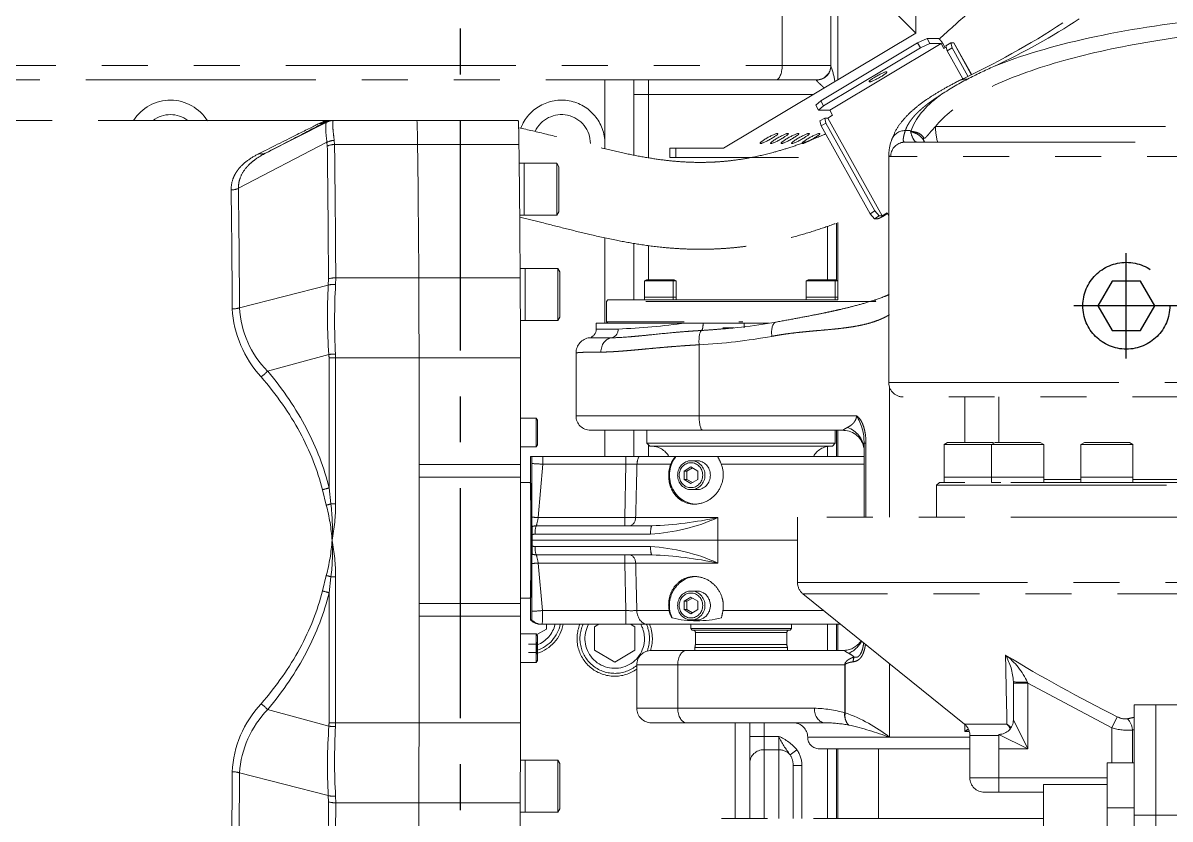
# Model space of a CAD drawing. Extents: x -2384 to 29887, y -2542 to 22350.
# Drawn here: x 1706.5 to 2102.5, y 4942.2 to 5217.1 of the extents above; entities that cross this region are included whole.
import ezdxf

# ---------------------------------------------------------------- set-up
doc = ezdxf.new("R2010")
doc.units = 0
doc.header["$LTSCALE"] = 63.5
doc.header["$MEASUREMENT"] = 0
doc.linetypes.add('CENTER', pattern=[2, 1.25, -0.25, 0.25, -0.25])
doc.linetypes.add('PHANTOM', pattern=[2.5, 1.25, -0.25, 0.25, -0.25, 0.25, -0.25])
doc.layers.get('0').update_dxf_attribs({"linetype": 'CONTINUOUS'})
doc.layers.add('2', color=2, linetype='CENTER')
doc.layers.add('4', color=6, linetype='PHANTOM')

# ---------------------------------------------------------------- blocks, each defined once
blk = doc.blocks.new('165F-TOP')
at = {"lineweight": 0}
for p, q in [((157.38, 406.2), (157.38, 364.12)), ((111.19, 353), (111.19, 393.66)), ((128, 393.5), (128, 353)), ((157.37, 364.12), (130.44, 391.04)), ((130.44, 391.04), (130.44, 348.02)), ((157.38, 364.12), (90.93, 324.4)), ((157.96, 360.77), (124.5, 340.77)), ((157.96, 360.77), (124.5, 340.77)), ((166.1, 360.54), (127.62, 337.54)), ((166.1, 360.54), (127.62, 337.54)), ((157.96, 360.77), (161.25, 362.27)), ((158.93, 359.04), (157.96, 360.77)), ((162.22, 360.54), (158.93, 359.04)), ((161.25, 362.27), (165.13, 362.27)), ((161.25, 362.27), (162.22, 360.54)), ((162.22, 360.54), (166.1, 360.54)), ((166.1, 360.54), (167.06, 358.81)), ((166.62, 360.54), (167.45, 359.04)), ((167.7, 359.81), (169.38, 360.81)), ((170.41, 360.81), (169.38, 360.81)), ((169.38, 360.81), (169.83, 359.08)), ((176.49, 349.9), (170.41, 360.81)), ((176.54, 349.93), (170.49, 360.78)), ((158.93, 359.04), (125.47, 339.04)), ((167.84, 359.27), (167.06, 358.81)), ((168.15, 358.08), (167.7, 359.81)), ((169.83, 359.08), (168.15, 358.08)), ((168.15, 358.08), (173.55, 348.39)), ((169.83, 359.08), (175.29, 349.28)), ((-218.89, 353), (111.19, 353)), ((111.19, 353), (128, 353)), ((128, 353), (128, 352.76)), ((108.99, 348), (-221.09, 348)), ((50, 326), (50, 348)), ((60, 343), (60, 348)), ((65, 348), (65, 343)), ((123, 348), (108.99, 348)), ((123, 347.88), (123, 348)), ((65, 343), (60, 343)), ((60, 322.03), (60, 343)), ((122.04, 343), (65, 343)), ((65, 343), (65, 321.09)), ((122.77, 339.27), (124.5, 340.77)), ((124.5, 340.77), (125.47, 339.04)), ((123.74, 337.54), (122.77, 339.27)), ((125.47, 339.04), (123.74, 337.54)), ((123.74, 337.54), (127.62, 337.54)), ((127.62, 337.54), (128.59, 335.81)), ((-45.51, 334), (-258, 334)), ((-67.11, 322.7), (-46.02, 333.44)), ((-48.69, 332.94), (-47.4, 333.49)), ((-45.8, 333.74), (-46.41, 333.45)), ((-46, 333.45), (-46.41, 333.45)), ((-45.51, 334), (-44.19, 334)), ((-44.19, 334), (-43.73, 334)), ((-43.73, 334), (-14.93, 334)), ((-16.1, 334), (-14.93, 334)), ((-14.93, 334), (20.07, 334)), ((124.2, 333.81), (125.88, 334.81)), ((124.65, 332.08), (124.2, 333.81)), ((126.32, 333.08), (124.65, 332.08)), ((125.88, 334.81), (126.91, 334.81)), ((125.88, 334.81), (126.32, 333.08)), ((143.23, 302.77), (126.32, 333.08)), ((126.91, 334.81), (128.59, 335.81)), ((126.91, 334.81), (145.75, 301.04)), ((126.91, 334.81), (145.74, 301.04)), ((141.55, 301.77), (124.65, 332.08)), ((153.72, 330.47), (155.43, 330.47)), ((155.43, 330.47), (155.69, 330.36)), ((164.13, 331.86), (459.87, 331.86)), ((-45.94, 326.44), (-76.51, 310.55)), ((-45.84, 325.11), (-45.94, 326.44)), ((-43.44, 327.1), (-43.33, 325.67)), ((-14.67, 325.67), (-43.33, 325.67)), ((20.33, 325.67), (-14.67, 325.67)), ((50, 324.21), (50, 326)), ((153.64, 326.5), (470.3, 326.5)), ((72.38, 324.4), (74.5, 324.4)), ((72.38, 321.2), (72.38, 324.4)), ((74.5, 321.2), (72.38, 321.2)), ((74.5, 324.4), (74.5, 321.2)), ((90.92, 324.4), (74.5, 324.4)), ((90.92, 321.2), (74.5, 321.2)), ((116.81, 321.2), (90.92, 321.2)), ((148, 322.51), (148, 243.49)), ((475.28, 321.5), (148.66, 321.5)), ((22.07, 319.23), (20.41, 319.23)), ((33.37, 319.23), (22.07, 319.23)), ((34.07, 318.02), (33.37, 319.23)), ((20.59, 301.23), (22.07, 301.23)), ((22.07, 301.23), (33.37, 301.23)), ((33.37, 301.24), (34.07, 302.45)), ((141.55, 301.77), (143.23, 302.77)), ((143.04, 300.04), (141.55, 301.77)), ((144.71, 301.04), (143.04, 300.04)), ((143.23, 302.77), (144.71, 301.04)), ((145.74, 301.04), (144.71, 301.04)), ((145.75, 301.04), (147.42, 302.04)), ((146.26, 301.04), (147.55, 301.81)), ((147.42, 302.04), (148, 301)), ((126.8, 279), (126.8, 297.43)), ((129.9, 298.53), (129.9, 278.92)), ((130.44, 298.74), (130.44, 278.6)), ((144.07, 300.04), (143.04, 300.04)), ((50, 264), (50, 293.48)), ((60, 272), (60, 291.53)), ((65, 290.81), (65, 279)), ((22.41, 282.89), (20.73, 282.89)), ((33.71, 282.89), (22.41, 282.89)), ((34.41, 281.68), (33.71, 282.89)), ((-45.48, 277.16), (-45.41, 279.28)), ((-42.91, 279.65), (-42.97, 277.36)), ((-42.91, 279.65), (-14.25, 279.65)), ((-14.25, 279.65), (20.75, 279.65)), ((64.31, 279), (63.62, 278.6)), ((73.62, 278.6), (63.62, 278.6)), ((63.62, 278.6), (63.62, 273)), ((64.31, 279), (72.93, 279)), ((72.93, 279), (73.9, 279)), ((73.62, 278.6), (72.93, 279)), ((74.59, 278.6), (73.62, 278.6)), ((73.62, 273), (73.62, 278.6)), ((74.59, 278.6), (73.9, 279)), ((74.59, 273), (74.59, 278.6)), ((120.16, 279), (119.47, 278.6)), ((129.47, 278.6), (119.47, 278.6)), ((119.47, 278.6), (119.47, 273)), ((120.16, 279), (128.78, 279)), ((128.78, 279), (129.75, 279)), ((129.47, 278.6), (128.78, 279)), ((130.45, 278.6), (129.47, 278.6)), ((129.47, 273), (129.47, 278.6)), ((130.45, 278.6), (129.75, 279)), ((130.45, 273), (130.45, 278.6)), ((-76.13, 269.28), (-45.48, 277.16)), ((51.03, 272), (50.53, 271.5)), ((143.53, 271.5), (50.53, 271.5)), ((50.53, 271.5), (50.53, 264.5)), ((51.03, 272), (143.03, 272)), ((73.62, 273), (63.62, 273)), ((63.62, 273), (63.62, 272)), ((73.62, 273), (63.62, 273)), ((74.59, 273), (73.62, 273)), ((74.59, 273), (73.62, 273)), ((73.62, 272), (73.62, 273)), ((74.59, 272), (74.59, 273)), ((119.47, 273), (119.47, 272)), ((129.47, 273), (119.47, 273)), ((129.47, 273), (119.47, 273)), ((130.45, 273), (129.47, 273)), ((130.45, 273), (129.47, 273)), ((129.47, 272), (129.47, 273)), ((130.45, 272), (130.45, 273)), ((143.53, 271.5), (143.03, 272)), ((33.71, 264.89), (34.41, 266.1)), ((20.81, 264.89), (22.41, 264.89)), ((22.41, 264.89), (33.71, 264.89)), ((77.88, 264), (47.03, 264)), ((47.03, 264), (47.03, 261.89)), ((50.53, 264.5), (51.03, 264)), ((50.53, 264.5), (77.37, 264.5)), ((77.88, 264), (83.89, 264)), ((83.89, 264), (98.07, 264)), ((90.68, 262.4), (94.6, 262.4)), ((96.22, 264.5), (97.61, 264.5)), ((97.38, 264), (96.23, 264)), ((98.07, 264), (106.67, 264)), ((40.03, 253.66), (40.03, 232)), ((82.5, 232), (82.5, 256.52)), ((-45.27, 253.2), (-66.42, 247.43)), ((-45.24, 207.08), (-45.24, 252.02)), ((-42.97, 252.02), (-45.24, 252.02)), ((-14.17, 252.02), (-42.97, 252.02)), ((-42.97, 252.02), (-42.97, 201.58)), ((-14.17, 125.98), (-14.17, 252.02)), ((20.83, 252.02), (-14.17, 252.02)), ((-14.17, 252.02), (-14.17, 215.15)), ((20.83, 215.15), (20.83, 252.02)), ((148, 243.5), (475.28, 243.5)), ((148.27, 197), (148.27, 242.1)), ((470.3, 238.5), (153, 238.5)), ((174.24, 222.8), (174.24, 238.5)), ((186, 238.5), (186, 222.8)), ((26.28, 231.24), (20.83, 231.24)), ((26.69, 230.55), (26.29, 231.24)), ((82.5, 232), (40.03, 232)), ((82.5, 232), (136.87, 232)), ((45.03, 227), (83.78, 227)), ((50, 218), (50, 227)), ((60, 218), (60, 227)), ((64.53, 227), (64.53, 222.5)), ((132.32, 227), (83.78, 227)), ((129.53, 222.5), (129.53, 227)), ((129.9, 227), (129.9, 218)), ((130.44, 227), (130.44, 218)), ((26.29, 221.24), (26.69, 221.93)), ((64.53, 222.5), (65.53, 221.5)), ((64.53, 222.5), (129.53, 222.5)), ((65, 222.03), (65, 218)), ((128.53, 221.5), (129.53, 222.5)), ((139.46, 197), (139.46, 222.54)), ((140.12, 222.54), (139.46, 222.54)), ((140.12, 222.54), (140.12, 197)), ((168.31, 222.8), (167.1, 222.1)), ((167.1, 222.1), (185.1, 222.1)), ((167.1, 222.1), (167.1, 210.8)), ((183.88, 222.8), (168.31, 222.8)), ((184.7, 222.8), (183.49, 222.1)), ((183.49, 222.1), (186, 222.1)), ((183.49, 222.1), (185.1, 222.1)), ((183.49, 222.1), (201.49, 222.1)), ((183.49, 222.1), (183.49, 210.8)), ((184.29, 222.56), (183.88, 222.8)), ((200.28, 222.8), (184.7, 222.8)), ((201.49, 222.1), (200.28, 222.8)), ((201.49, 210.8), (201.49, 222.1)), ((215.51, 222.8), (214.3, 222.1)), ((214.3, 222.1), (232.3, 222.1)), ((214.3, 222.1), (214.3, 210.8)), ((231.08, 222.8), (215.51, 222.8)), ((232.3, 222.1), (231.08, 222.8)), ((232.3, 210.8), (232.3, 222.1)), ((20.83, 221.24), (26.28, 221.24)), ((24.77, 218), (24.3, 218)), ((28.59, 218), (24.77, 218)), ((57.26, 218), (28.59, 218)), ((61.83, 218), (57.26, 218)), ((74.53, 218), (61.83, 218)), ((128.53, 221.5), (65.53, 221.5)), ((74.53, 218), (74.54, 218)), ((74.54, 218), (88.87, 218)), ((88.86, 218), (139.46, 218)), ((126.8, 218), (126.8, 221.39)), ((-14.17, 215.15), (20.83, 215.15)), ((28.6, 215.26), (27, 196.84)), ((57.26, 215.26), (28.6, 215.26)), ((56.83, 196.84), (57.26, 215.26)), ((72.73, 215.26), (61.08, 215.26)), ((79.7, 214.39), (77.34, 212.94)), ((80.2, 214.08), (78.34, 212.94)), ((82.06, 212.94), (79.7, 214.39)), ((81.7, 216.5), (79.83, 216.5)), ((90.2, 215.26), (139.46, 215.26)), ((20.84, 210.79), (-14.16, 210.79)), ((77.34, 212.94), (77.34, 210.06)), ((78.34, 212.94), (77.34, 212.94)), ((78.34, 210.06), (77.34, 210.06)), ((77.34, 210.06), (79.7, 208.61)), ((78.34, 212.94), (78.34, 210.06)), ((78.34, 210.06), (80.2, 208.92)), ((79.7, 208.61), (82.06, 210.06)), ((82.06, 210.06), (82.06, 212.94)), ((183.49, 210.8), (167.1, 210.8)), ((167.1, 210.8), (167.1, 209)), ((167.1, 210.8), (183.49, 210.8)), ((201.49, 210.8), (183.49, 210.8)), ((183.49, 210.8), (183.49, 209)), ((183.49, 210.8), (201.49, 210.8)), ((201.49, 209), (201.49, 210.8)), ((214.3, 210), (201.49, 210)), ((232.3, 210.8), (214.3, 210.8)), ((214.3, 210.8), (214.3, 209)), ((214.3, 210.8), (232.3, 210.8)), ((232.3, 209), (232.3, 210.8)), ((255.8, 210), (232.3, 210)), ((-46.18, 201.16), (-47.52, 206.47)), ((-45.24, 207.08), (-44.57, 201.58)), ((24.24, 209), (20.85, 209)), ((79.83, 206.5), (81.7, 206.5)), ((165.5, 209), (164.5, 208)), ((164.5, 208), (428.26, 208)), ((164.5, 208), (164.5, 197)), ((167.1, 209), (165.5, 209)), ((168.29, 209), (167.1, 209)), ((428.26, 209), (168.29, 209)), ((186.68, 209), (183.49, 209)), ((220.19, 209), (215.52, 209)), ((-44.57, 201.58), (-42.97, 201.58)), ((27, 196.84), (56.83, 196.84)), ((60.62, 196.84), (89.04, 196.84)), ((88.97, 189), (89.04, 196.84)), ((116.5, 197), (116.5, 174.39)), ((428.26, 197), (116.5, 197)), ((24.85, 193.76), (24.84, 193.76)), ((24.88, 190.89), (24.88, 189)), ((65.75, 191.16), (25.88, 191.16)), ((26.36, 194), (26.37, 194)), ((26.37, 194), (66.24, 194)), ((24.88, 187.11), (24.88, 189)), ((24.88, 189), (88.97, 189)), ((25.88, 186.84), (65.75, 186.84)), ((88.97, 189), (116.5, 189)), ((89.04, 181.16), (88.97, 189)), ((24.84, 184.24), (24.85, 184.24)), ((26.37, 184), (26.36, 184)), ((66.24, 184), (26.37, 184)), ((56.83, 181.16), (27, 181.16)), ((27, 181.16), (28.43, 164.74)), ((57.22, 164.74), (56.83, 181.16)), ((89.04, 181.16), (60.62, 181.16)), ((-47.52, 171.53), (-46.18, 176.84)), ((-44.57, 176.42), (-45.24, 170.92)), ((-42.97, 176.42), (-44.57, 176.42)), ((-42.97, 176.42), (-42.97, 125.98)), ((116.5, 174.39), (306.23, 174.39)), ((-45.24, 125.98), (-45.24, 170.92)), ((81.7, 171.5), (79.83, 171.5)), ((118.36, 170.5), (174.14, 125.5)), ((306.29, 170.5), (118.36, 170.5)), ((-14.16, 167.21), (20.84, 167.21)), ((20.85, 169), (24.24, 169)), ((79.7, 169.39), (77.34, 167.94)), ((77.34, 167.94), (77.34, 165.06)), ((78.34, 167.94), (77.34, 167.94)), ((80.2, 169.08), (78.34, 167.94)), ((78.34, 167.94), (78.34, 165.06)), ((82.06, 167.94), (79.7, 169.39)), ((82.06, 165.06), (82.06, 167.94)), ((-14.17, 162.85), (-14.17, 125.98)), ((20.83, 162.85), (-14.17, 162.85)), ((20.83, 125.98), (20.83, 162.85)), ((28.43, 164.74), (57.22, 164.74)), ((61.03, 164.74), (72.19, 164.74)), ((78.34, 165.06), (77.34, 165.06)), ((77.34, 165.06), (79.7, 163.61)), ((78.34, 165.06), (80.2, 163.92)), ((79.7, 163.61), (82.06, 165.06)), ((125.5, 164.74), (90.75, 164.74)), ((24.31, 161.55), (24.76, 161.55)), ((28.38, 160), (27.93, 160)), ((57.17, 160), (28.38, 160)), ((29.82, 158.36), (29.82, 160)), ((47.94, 160), (46.39, 159.11)), ((46.39, 159.11), (46.39, 151.02)), ((64.8, 160), (57.17, 160)), ((60.39, 159.11), (58.85, 160)), ((60.39, 151.02), (60.39, 159.11)), ((64.8, 160), (131.37, 160)), ((79.63, 160), (79.63, 158.5)), ((79.63, 158.5), (80.13, 158)), ((79.63, 158.5), (114.43, 158.5)), ((79.83, 161.5), (81.7, 161.5)), ((113.93, 158), (114.43, 158.5)), ((114.43, 158.5), (114.43, 160)), ((126.8, 151), (126.8, 160)), ((129.9, 160), (129.9, 151)), ((130.44, 160), (130.44, 151)), ((26.28, 156.76), (20.83, 156.76)), ((26.69, 156.07), (26.29, 156.76)), ((26.48, 156.43), (29.82, 158.36)), ((26.66, 153.2), (26.68, 154.65)), ((113.93, 158), (80.13, 158)), ((81.23, 157.2), (81.23, 153.08)), ((112.83, 157.2), (81.23, 157.2)), ((112.83, 153.08), (112.83, 157.2)), ((23.66, 153.2), (26.66, 153.2)), ((26.66, 150.32), (26.66, 153.2)), ((46.39, 151.02), (53.39, 146.98)), ((53.39, 146.98), (60.39, 151.02)), ((78.2, 151), (66.03, 151)), ((78.2, 151), (132.66, 151)), ((81.03, 152), (81.03, 151)), ((81.03, 152), (113.03, 152)), ((81.23, 153.08), (112.83, 153.08)), ((113.03, 151), (113.03, 152)), ((20.83, 146.76), (26.28, 146.76)), ((23.66, 150.32), (26.66, 150.32)), ((26.29, 146.76), (26.69, 147.45)), ((26.68, 148.87), (26.66, 150.32)), ((61.03, 146), (75.16, 146)), ((61.03, 146), (61.03, 131)), ((132.8, 146), (75.16, 146)), ((75.16, 146), (75.16, 131)), ((132.8, 129.47), (132.8, 146)), ((132.98, 146), (132.8, 146)), ((132.98, 146), (132.98, 129.47)), ((148.27, 121), (148.27, 146.37)), ((191, 139.63), (191, 140.18)), ((196, 139.63), (191, 139.63)), ((191, 127), (191, 139.63)), ((195.88, 139.98), (196, 139.63)), ((224.97, 124.21), (196, 139.63)), ((196, 139.63), (196, 117)), ((75.16, 131), (61.03, 131)), ((75.16, 131), (122.31, 131)), ((232.7, 132.18), (232.7, 94.1)), ((240.2, 132.18), (232.7, 132.18)), ((240.2, 132.18), (240.2, 94.1)), ((240.2, 94.1), (240.2, 132.18)), ((240.2, 132.18), (438.5, 132.18)), ((-66.42, 130.57), (-45.27, 124.8)), ((132.8, 129.43), (132.8, 129.47)), ((132.98, 129.47), (132.8, 129.47)), ((132.98, 129.47), (132.97, 129.38)), ((191, 127), (196, 117)), ((226.86, 128.1), (224.97, 124.21)), ((-42.97, 125.98), (-45.24, 125.98)), ((-42.97, 125.98), (-14.17, 125.98)), ((-14.17, 125.98), (20.83, 125.98)), ((66.03, 126), (78.2, 126)), ((126.02, 126), (78.2, 126)), ((95, 93), (95, 126)), ((100, 121.3), (100, 126)), ((105, 126), (105, 121.3)), ((188.81, 125.5), (174.14, 125.5)), ((174.24, 123), (174.24, 125.41)), ((175.8, 123), (174.24, 123)), ((224.97, 112.18), (224.97, 124.21)), ((232.15, 123.48), (232.15, 112.18)), ((100, 121.3), (100, 112.11)), ((105, 121.3), (100, 121.3)), ((105, 121.3), (105, 116.7)), ((105, 121.3), (110, 121.3)), ((110, 116.7), (110, 121.3)), ((148.27, 121), (120, 121)), ((148.27, 121), (176, 121)), ((176, 121.61), (176, 107)), ((176, 121.61), (186, 121.61)), ((186, 122), (186, 117)), ((196, 117), (186, 122)), ((105, 116.7), (105, 93)), ((110, 116.7), (105, 116.7)), ((110, 93), (110, 116.7)), ((116.31, 116.63), (113.94, 114.93)), ((176, 117), (124, 117)), ((126.8, 93), (126.8, 117)), ((129.9, 117), (129.9, 93)), ((130.44, 117), (130.44, 93)), ((144.5, 117), (144.5, 93)), ((196, 117), (186, 117)), ((186, 117), (186, 107)), ((22.41, 113.11), (20.81, 113.11)), ((33.71, 113.11), (22.41, 113.11)), ((34.41, 111.9), (33.71, 113.11)), ((100, 93), (100, 112.11)), ((118, 111.27), (115, 111.27)), ((115, 111.27), (115, 93)), ((118, 111.27), (118, 93)), ((223.4, 96.68), (223.4, 112.18)), ((232.7, 112.18), (223.4, 112.18)), ((-45.48, 100.84), (-76.13, 108.72)), ((186, 107), (176, 107)), ((186, 107), (223.4, 107)), ((186, 107), (186, 102)), ((201.4, 104.68), (201.4, 82.71)), ((201.4, 104.68), (223.4, 104.68)), ((-45.41, 98.72), (-45.48, 100.84)), ((-42.97, 100.64), (-42.91, 98.35)), ((181, 102), (194.94, 102)), ((201.4, 102), (186, 102)), ((196, 102), (194.94, 102)), ((-14.25, 98.35), (-42.91, 98.35)), ((20.75, 98.35), (-14.25, 98.35)), ((20.73, 95.11), (22.41, 95.11)), ((22.41, 95.11), (33.71, 95.11)), ((33.71, 95.11), (34.41, 96.32)), ((223.4, 37.68), (223.4, 96.68)), ((223.4, 96.68), (232.7, 96.68)), ((201.4, 93), (83, 93)), ((232.7, 94.1), (232.7, 40.25)), ((240.2, 94.1), (232.7, 94.1)), ((240.2, 94.1), (240.2, 40.25)), ((240.2, 94.1), (438.5, 94.1)), ((240.2, 40.25), (240.2, 94.1))]:
    blk.add_line(p, q, dxfattribs=at)
for p, q in [((230, 251.82), (230, 288.17)), ((248.17, 270), (211.83, 270))]:
    blk.add_line(p, q)
blk.add_lwpolyline([(220.19, 270), (225.09, 261.5), (234.91, 261.5), (239.81, 270), (234.91, 278.5), (225.09, 278.5), (220.19, 270), (220.19, 270)])
blk.add_circle((230, 270), 15)
for centre, radius, start, end in [((80.39, 574.25), 244.76, 295.111, 303.0224), ((48.24, 612.95), 292.78, 295.0628, 303.0923), ((123, 353), 5, 270, 0), ((98.03, 341.87), 31.89, 9.9529, 19.9727), ((254.92, 194.21), 173.46, 114.0405, 117.3687), ((214.5, 270.88), 86.79, 116.9421, 124.2294), ((-100, 326), 15, 31.4838, 147.769), ((35, 326), 15, 0, 159.2821), ((-100, 326), 10, 53.1301, 126.8699), ((-44.19, 329), 5, 90, 108.7092), ((35, 326), 10, 0, 155.2634), ((176.33, 342.44), 24.09, 209.7843, 210.1761), ((35, 326), 15, 353.276, 0), ((164.45, 321.62), 16.47, 159.7773, 176.8972), ((90.92, 324.4), 0.00188, 270, 300.8675), ((178.69, 265.14), 222, 176.8454, 183.0492), ((131, 266.69), 176.79, 176.6061, 184.3778), ((-42.9, 270.98), 33.28, 182.9198, 225.0318), ((-41.16, 271), 37.53, 183.185, 222.8268), ((44.18, 261.76), 2.81, 292.4788, 2.7471), ((51.69, 261.76), 2.88, 282.8589, 3.4602), ((41.01, 548), 286.38, 272.7118, 277.3973), ((74.96, 458), 196.64, 272.9887, 279.9969), ((45.37, 253.66), 5.34, 96.7653, 180.0586), ((72.4, 452.43), 196.18, 272.9525, 280.3488), ((153, 243.5), 5, 180.0564, 270.0708), ((45.03, 232), 5, 180, 270), ((122.48, 222.97), 16.98, 358.5462, 32.1128), ((132.22, 219.66), 7.31, 8.6201, 88.1811), ((66.03, 214.5), 7, 30, 90), ((79.89, 212.5), 7.68, 134.2487, 158.9281), ((73.28, 208.71), 18.14, 21.1808, 30.8142), ((128.03, 214.5), 7, 90, 150), ((59.17, 147.4), 67.89, 88.3896, 91.6104), ((-114.01, 183.7), 70.05, 4.3382, 14.4323), ((-115.93, 192.99), 71.87, 356.8158, 6.8617), ((-110.81, 201.72), 67.84, 349.1966, 359.8839), ((110.28, 196.24), 85.48, 179.4874, 181.6616), ((58.72, 310.74), 113.91, 269.0472, 270.9528), ((61.91, 257.43), 66.38, 273.3196, 294.124), ((59.93, 337.36), 143.5, 272.5193, 281.7002), ((26.36, 189), 5, 90, 107.6879), ((-56.8, 191.57), 81.68, 359.5258, 1.5419), ((-114.01, 194.3), 70.05, 345.5677, 355.6618), ((-116.07, 185.01), 72.02, 353.1484, 3.1741), ((-110.81, 176.28), 67.84, 0.1161, 10.8034), ((-52.68, 186.4), 77.56, 358.4046, 0.5277), ((61.91, 120.57), 66.38, 65.876, 86.6804), ((110.21, 181.76), 85.41, 178.3375, 180.5135), ((26.36, 189), 5, 252.3121, 270), ((59.93, 40.64), 143.5, 78.2998, 87.4807), ((58.72, 67.23), 113.94, 89.0475, 90.9525), ((121.5, 174.39), 5, 180, 231.1061), ((59.12, 232.63), 67.92, 268.3915, 271.6085), ((78.93, 165.94), 6.85, 190.0719, 213.0432), ((60.99, 169.68), 30.16, 345.6402, 350.57), ((22.82, 162.4), 10.27, 291.9448, 346.4601), ((22.82, 162.4), 12, 288.6492, 348.4437), ((22.82, 162.4), 13, 287.1926, 349.3435), ((53.39, 155.07), 13, 157.6904, 305.9911), ((53.39, 155.07), 12, 155.7169, 309.1887), ((53.39, 155.07), 10.27, 151.2743, 0), ((53.39, 155.07), 10.27, 0, 29.0066), ((53.39, 155.07), 12, 0, 24.7199), ((53.39, 155.07), 13, 0, 22.3096), ((81.7, 197.88), 36.68, 256.5808, 283.4192), ((53.39, 155.07), 12, 339.1416, 0), ((53.39, 155.07), 13, 341.738, 0), ((80.43, 157.2), 0.8, 0, 90), ((113.63, 157.2), 0.8, 90, 180), ((66.03, 146), 5, 90, 180), ((78.23, 153.08), 3, 338.9605, 0), ((115.83, 153.08), 3, 180, 201.0395), ((132.43, 158.09), 7.09, 271.9332, 327.913), ((131.16, 143.83), 6.86, 45.0517, 63.6964), ((468.07, 610.69), 539.52, 238.7666, 243.4433), ((173.48, 129.69), 24.65, 24.6698, 52.9918), ((170.12, 139.08), 20.91, 3.0297, 29.5003), ((3260.01, 200.05), 3072.11, 180.94519, 181.39049), ((-42.02, 107.36), 36.66, 136.6816, 177.3066), ((66.03, 131), 5, 180, 270), ((121.67, 90.79), 40.22, 73.9308, 89.0903), ((-41.53, 106.41), 34.68, 135.8534, 176.195), ((137.54, 128.64), 4.8, 170.4774, 225.3292), ((137.62, 128.46), 4.74, 168.8115, 223.1591), ((114.78, 78.56), 54.06, 51.718, 70.3233), ((186, 127), 5, 270, 0), ((229.72, 133.01), 5.68, 239.8426, 276.7749), ((134.84, 111.27), 180.62, 175.7047, 183.3114), ((173.54, 112.86), 216.86, 176.8771, 183.2283), ((115, 121), 5, 0, 90), ((125.27, 74.99), 51.02, 88.2935, 89.1537), ((125.27, 74.99), 51.02, 79.9582, 88.2935), ((110.3, 19.88), 108.01, 69.422, 77.2395), ((171, 121.61), 5, 0, 51.1061), ((247.17, -520.01), 647.13, 96.34086, 96.4708), ((230.75, 145.43), 22, 254.7547, 273.6491), ((103.91, 106.47), 16.03, 39.3301, 67.6645), ((142.21, 136.85), 35.77, 205.7668, 217.7779), ((124, 121), 4, 180, 270), ((181, 107), 5, 180, 270)]:
    blk.add_arc(centre, radius, start, end, dxfattribs=at)
for centre, major_axis, ratio, start_param, end_param in [((312, 326.09), (-157, 0), 0.290625, 5.057851, 5.662793), ((312, 321.29), (-152, 0), 0.300185, 5.057851, 6.0495), ((166.1, 360.54), (-1.03, 1.72), 0.224144, 4.579207, 6.150004), ((166.1, 360.54), (-0.00103, 0.00172), 0.224144, 4.579207, 6.150004), ((168.74, 359.81), (-1.75, -0.98), 0.12941, 3.141593, 3.369608), ((108.99, 353), (0, 5), 0.439688, 3.141593, 4.712389), ((123, 352.76), (5, 0), 0.97645, 4.712389, 6.283185), ((175.56, 341.05), (3.42, -6.62), 0.844849, 2.651167, 3.119503), ((312, 326.09), (-157, 0), 0.290625, 5.912165, 6.189525), ((127.62, 337.54), (-0.00103, 0.00172), 0.224144, 4.579207, 6.150004), ((-340.55, 189), (293.84, 145), 0.001814, 5.886704, 6.166051), ((-338.28, 184.55), (293.84, 150), 0.001915, 5.88678, 6.166126), ((-48.69, 337.91), (2.35, -4.42), 0.968237, 5.780273, 6.26634), ((-47.4, 338.47), (1.66, -4.72), 0.969447, 5.934302, 6.271072), ((-43.74, 328.98), (-2.64, 4.25), 0.998763, 5.72571, 6.198369), ((-43.73, 329), (0, 5), 0.999957, 0, 0.471982), ((-131.88, 284), (-88.15, -50), 0.002255, 3.119261, 3.145568), ((-14.93, 284), (0, -50), 0.009264, 2.555907, 3.141593), ((-14.93, 284), (0, 50), 0.009264, 5.6975, 6.283185), ((20.07, 284), (0, -50), 0.009264, 2.555907, 3.141593), ((126.91, 334.81), (0.00175, 0.00097), 0.12941, 3.369608, 4.940404), ((153.72, 325.67), (4.75, -1.56), 0.956282, 1.874322, 3.122638), ((183.59, 331.86), (0, 20), 0.97282, 1.570796, 1.84501), ((-43.46, 322.79), (4.95, 0.73), 0.859447, 1.439139, 1.964044), ((-43.36, 321.5), (5, 0.07), 0.833298, 1.554038, 2.077637), ((-46.67, 189), (0, 163.33), 0.009264, 5.298075, 5.6975), ((-44.17, 189), (0, 164), 0.009264, 5.298075, 5.6975), ((-15.51, 189), (0, 164), 0.009264, 5.298075, 5.6975), ((-15.51, 189), (0, 164), 0.009264, 5.298075, 5.6975), ((19.49, 189), (0, 164), 0.009264, 5.298075, 5.6975), ((153.64, 321.5), (0, 5), 0.995983, 0.175757, 1.570796), ((153.64, 321.5), (0, 5), 0.995983, 0, 0.175757), ((177.29, 337.17), (-17.16, -10.27), 0.22172, 6.058651, 6.218723), ((-69.39, 327.15), (2.29, -4.44), 0.737739, 5.668096, 6.276946), ((22.07, 310.23), (0, -9), 0.009264, 0, 3.141593), ((22.07, 310.23), (0, -9), 0.009264, 0, 3.141593), ((33.37, 310.23), (0, -9), 0.009264, 0, 3.141593), ((34.07, 310.23), (0, 7.79), 0.009264, 3.157639, 6.267139), ((-78.99, 314.16), (-5, -0.07), 0.834375, 1.553989, 2.077588), ((-79.76, 189), (0, 145), 0.009264, 5.296123, 5.699452), ((-77.26, 189), (0, 145.67), 0.009264, 5.296123, 5.699452), ((145.75, 301.04), (-1.75, -0.98), 0.12941, 0.228015, 1.798812), ((145.75, 301.04), (-0.00175, -0.00097), 0.12941, 0.228015, 1.798812), ((22.41, 273.89), (0, -9), 0.009264, 0, 3.141593), ((22.41, 273.89), (0, -9), 0.009264, 0, 3.141593), ((33.71, 273.89), (0, -9), 0.009264, 0, 3.141593), ((34.41, 273.89), (0, 7.79), 0.009264, 3.157639, 6.267139), ((-43.01, 274.82), (-4.99, 0.36), 0.506279, 4.741128, 5.266032), ((-42.94, 276.89), (5, 0.03), 0.552747, 1.55968, 2.083279), ((-14.63, 252.02), (0, 50), 0.009264, 4.712389, 5.298075), ((-14.63, 252.02), (0, 50), 0.009264, 4.712389, 5.298075), ((20.37, 252.02), (0, -50), 0.009264, 1.570796, 2.156482), ((-78.6, 271.67), (-5, -0.03), 0.55112, 1.559694, 2.083293), ((83.78, 256.52), (-0.29, 4.99), 0.254493, 0.110131, 1.555841), ((110.06, 259.45), (0.91, -4.92), 0.477189, 3.164369, 4.624262), ((52.86, 254), (0, 5), 0.849507, 0.125328, 1.570796), ((-43.04, 253.2), (4.99, 0.26), 0.025791, 1.560188, 2.032847), ((-133.81, 252.02), (88.57, 0), 0.508081, 0, 0.026307), ((-131.58, 252.02), (-88.61, 0), 0.56424, 3.141593, 3.1679), ((-68.65, 247.43), (-3.84, -3.2), 0.30405, 1.312119, 1.92097), ((-338.32, 189), (295.23, 0), 0.508081, 0.120811, 0.400157), ((-340.55, 189), (295.18, 0), 0.491222, 0.120811, 0.400157), ((26.28, 226.24), (0, 5), 0.009264, 3.141593, 6.283185), ((26.68, 226.24), (0, -4.31), 0.009264, 0.016047, 3.125546), ((83.78, 232), (0, -5), 0.254904, 4.712389, 6.283185), ((129.52, 220.03), (-9.99, -0.32), 0.879035, 3.226909, 4.243147), ((24.31, 215), (0, 3.26), 0.009264, 0.399806, 1.416487), ((24.76, 215), (0, 3.26), 0.009264, 4.866699, 5.883379), ((28.55, 215), (0, 5), 0.009264, 4.764749, 5.35589), ((57.22, 215), (0, 5), 0.009264, 4.764749, 5.35589), ((64.85, 215), (0, 5), 0.754935, 0.927295, 1.518436), ((81.7, 211.5), (0, 10), 0.942821, 0.863212, 3.141593), ((-14.08, 215.15), (0, 10), 0.009264, 1.570796, 2.021823), ((20.92, 215.15), (0, -10), 0.009264, 4.712389, 5.163416), ((24.29, 171.64), (0.03, 57.37), 0.000808, 0.700378, 0.962769), ((24.78, 171.64), (-0.03, 57.37), 0.000808, 5.170477, 5.582808), ((28.55, 215), (4.98, -0.43), 0.052941, 1.566116, 2.431974), ((81.7, 211.5), (0, 5), 0.942821, 3.141593, 6.283185), ((-14.58, 189), (0, 50), 0.009264, 4.261362, 5.163416), ((20.42, 189), (0, -50), 0.009264, 1.11977, 2.021823), ((-47.48, 207.08), (-4.86, -1.16), 0.115159, 1.533835, 2.019902), ((24.24, 189), (0, 20), 0.009264, 3.141593, 6.283185), ((24.54, 189), (0, 19.7), 0.009264, 3.141593, 6.273921), ((-46.13, 201.58), (-4.85, -1.21), 0.079171, 1.541551, 1.878322), ((26.95, 196.58), (4.98, -0.43), 0.052941, 1.566116, 2.019643), ((27.06, 197), (0.7, 3), 0.008786, 1.625206, 3.143642), ((56.86, 197), (0, 3), 0.009264, 1.623156, 3.141593), ((58.37, 197), (0, 3), 0.749436, 3.141593, 4.660029), ((26.37, 189), (-4.94, 0.78), 0.999359, 4.868593, 5.177292), ((25.88, 189.16), (-1.98, 0.3), 0.998337, 4.862731, 5.385553), ((26.37, 191), (0, -3), 0.164589, 3.141593, 4.660029), ((66.24, 191), (0, -3), 0.164589, 3.141593, 4.660029), ((25.88, 188.84), (-1.98, -0.3), 0.998337, 0.897633, 1.420455), ((26.37, 187), (0, 3), 0.164589, 1.623156, 3.141593), ((66.24, 187), (0, 3), 0.164589, 1.623156, 3.141593), ((26.37, 189), (-4.94, -0.78), 0.999359, 1.105893, 1.414593), ((27.06, 181), (0.7, -3), 0.008786, 3.139543, 4.657979), ((56.86, 181), (0, -3), 0.009264, 3.141593, 4.660029), ((58.37, 181), (0, -3), 0.749436, 1.623156, 3.141593), ((24.78, 206.36), (-0.03, -57.37), 0.000808, 0.752988, 1.112709), ((26.95, 181.42), (4.98, 0.43), 0.052941, 4.263543, 4.717069), ((-46.13, 176.42), (4.85, -1.21), 0.079171, 1.263271, 1.600041), ((81.7, 166.5), (0, -10), 0.942821, 3.141593, 5.156921), ((-340.55, 189), (295.18, 0), 0.491222, 5.883028, 6.162375), ((-338.32, 189), (295.23, 0), 0.508081, 5.883028, 6.162375), ((-47.48, 170.92), (4.86, -1.16), 0.115159, 1.12169, 1.607757), ((24.29, 206.36), (0.03, -57.37), 0.000808, 5.326431, 5.530198), ((81.7, 166.5), (0, -5), 0.942821, 0, 3.141593), ((-14.08, 162.85), (0, 10), 0.009264, 1.11977, 1.570796), ((20.92, 162.85), (0, 10), 0.009264, 1.11977, 1.570796), ((24.31, 165), (0, 3.45), 0.009264, 1.714923, 3.141593), ((24.76, 165), (0, -3.45), 0.009264, 0, 1.42667), ((28.38, 165), (4.98, 0.43), 0.052941, 3.903822, 4.717069), ((28.38, 165), (0, 5), 0.009264, 3.141593, 4.660029), ((57.17, 165), (0, -5), 0.009264, 0, 1.518436), ((64.8, 165), (0, -5), 0.754332, 4.764749, 6.283185), ((27.93, 165), (0, -5), 0.999957, 5.473942, 6.283185), ((28.38, 165), (0, -5), 0.999957, 5.473942, 6.283185), ((26.28, 151.76), (0, 5), 0.009264, 3.141593, 6.283185), ((26.68, 151.76), (0, -4.31), 0.009264, 0.016047, 3.125546), ((78.2, 146), (0, -5), 0.607657, 3.141593, 4.712389), ((129.52, 157.94), (-9.99, 0.35), 0.896468, 2.089014, 2.745411), ((137.98, 147.07), (-0.43, 2.97), 0.735545, 0.894218, 1.463844), ((196, 140.18), (5, 0), 0.041254, 3.141593, 4.688735), ((-68.65, 130.57), (3.84, -3.2), 0.30405, 1.220623, 1.829474), ((78.2, 131), (0, -5), 0.607657, 4.712389, 6.283185), ((126.02, 131), (0, -5), 0.742373, 4.712389, 6.283185), ((135.12, 129.43), (-2.98, 0.37), 0.149592, 0.697651, 0.783213), ((228.56, 123.48), (-1.02, 4.9), 0.710999, 4.565812, 5.470752), ((-133.81, 125.98), (-88.57, 0), 0.508081, 3.115286, 3.141593), ((-43.04, 124.8), (4.99, -0.26), 0.025791, 4.250338, 4.722998), ((-131.58, 125.98), (88.61, 0), 0.56424, 6.256878, 6.283185), ((-14.63, 125.98), (0, -50), 0.009264, 0.985111, 1.570796), ((-14.63, 125.98), (0, 50), 0.009264, 4.126703, 4.712389), ((20.37, 125.98), (0, -50), 0.009264, 0.985111, 1.570796), ((186, 121.61), (-5, 0), 0.940262, 3.730741, 4.116694), ((186, 121.61), (0, 5), 0.893617, 5.197052, 5.604359), ((105, 112.11), (-5, 0), 0.919145, 4.712389, 6.283185), ((110, 112.11), (5, 0), 0.919145, 0.662833, 1.570796), ((110, 111.27), (0, -5.95), 0.840858, 1.570796, 2.233629), ((110, 111.27), (0, 8.7), 0.919145, 4.712389, 5.375222), ((22.41, 104.11), (0, 9), 0.009264, 3.141593, 6.283185), ((22.41, 104.11), (0, 9), 0.009264, 3.141593, 6.283185), ((33.71, 104.11), (0, 9), 0.009264, 3.141593, 6.283185), ((34.41, 104.11), (0, -7.79), 0.009264, 0.016047, 3.125546), ((-79.76, 189), (0, -145), 0.009264, 0.583734, 0.987063), ((-78.6, 106.33), (5, -0.03), 0.55112, 1.0583, 1.581898), ((-77.26, 189), (0, -145.67), 0.009264, 0.583734, 0.987063), ((-43.01, 103.18), (-4.99, -0.36), 0.506279, 1.017153, 1.542058), ((-46.67, 189), (0, -163.33), 0.009264, 0.585686, 0.985111), ((-42.94, 101.11), (5, -0.03), 0.552747, 4.199907, 4.723505), ((-44.17, 189), (0, -164), 0.009264, 0.585686, 0.985111), ((-15.51, 189), (0, -164), 0.009264, 0.585686, 0.985111), ((-15.51, 189), (0, -164), 0.009264, 0.585686, 0.985111), ((19.49, 189), (0, -164), 0.009264, 0.585686, 0.985111)]:
    blk.add_ellipse(centre, major_axis=major_axis, ratio=ratio, start_param=start_param, end_param=end_param, dxfattribs=at)
for centre, major_axis, ratio in [((144.27, 349.04), (-3.06, -1.7), 0.12941), ((106.64, 327.77), (-3.06, -1.7), 0.12941), ((110.26, 327.77), (-3.06, -1.7), 0.12941), ((113.88, 327.77), (-3.06, -1.7), 0.12941), ((117.51, 327.77), (-3.06, -1.7), 0.12941), ((121.13, 327.77), (-3.06, -1.7), 0.12941), ((79.83, 211.5), (0, 5), 0.942821), ((79.7, 211.5), (0, -4.31), 0.942821), ((79.83, 166.5), (0, -5), 0.942821), ((79.7, 166.5), (0, 4.31), 0.942821)]:
    blk.add_ellipse(centre, major_axis=major_axis, ratio=ratio, dxfattribs=at)
for points, degree, knots in [([(331.17, 492.3), (329.23, 491.47), (325.28, 489.64), (319.23, 486.5), (312.71, 482.76), (305.4, 478.21), (297.28, 472.77), (288.6, 466.61), (279.96, 460.16), (271.84, 453.85), (264.67, 448.12), (258.74, 443.3), (253.8, 439.26), (249.29, 435.56), (244.08, 431.22), (237.25, 425.47), (228.55, 418.03), (217.77, 408.68), (205.2, 397.65), (190.93, 384.98), (177.09, 372.6), (168.77, 365.13), (165.38, 362.09)], 3, [0.6212789, 0.6212789, 0.6212789, 0.6212789, 0.6344904, 0.6481243, 0.6625003, 0.678755, 0.6970623, 0.7163228, 0.7354857, 0.7523603, 0.7674981, 0.7810827, 0.7906395, 0.7998586, 0.8112, 0.8249712, 0.8446523, 0.8680376, 0.8952423, 0.9263321, 0.9612936, 0.9835024, 0.9835024, 0.9835024, 0.9835024]), ([(125.68, 345.21), (125.6, 345.3), (125.52, 345.38), (125.22, 345.68), (125.01, 345.89), (124.58, 346.28), (124.36, 346.47), (123.96, 346.83), (123.77, 346.99), (123.43, 347.31), (123.28, 347.46), (123.06, 347.71), (123, 347.81), (123, 347.88)], 3, [0.326783, 0.326783, 0.326783, 0.326783, 0.375, 0.375, 0.5, 0.5, 0.625, 0.625, 0.75, 0.75, 0.875, 0.875, 1, 1, 1, 1]), ([(172.27, 347.73), (170.53, 346.82), (167.79, 345.37), (163.88, 343.07), (160.79, 341.04), (158.09, 339.06), (155.45, 336.84), (152.87, 334.18), (150.47, 330.95), (149.55, 328.72), (148.99, 327.31)], 3, [0, 0, 0, 0, 0.137281, 0.259385, 0.366143, 0.459871, 0.566094, 0.691498, 0.836142, 1, 1, 1, 1]), ([(165.68, 342.64), (163.32, 341.14), (161.46, 339.72), (158.42, 337.4), (156.51, 335.18), (154.47, 332.79), (153.72, 330.47)], 2, [0, 0, 0, 0.254146, 0.254146, 0.627073, 0.627073, 1, 1, 1]), ([(-47.4, 333.49), (-46.91, 333.66), (-46.51, 333.78), (-46.03, 333.91), (-45.9, 333.95), (-45.67, 333.99), (-45.58, 334), (-45.51, 334)], 3, [0, 0, 0, 0, 0.5, 0.5, 0.75, 0.75, 1, 1, 1, 1]), ([(-45.94, 326.44), (-46.09, 327.51), (-46.2, 328.46), (-46.35, 330.13), (-46.39, 330.84), (-46.39, 331.72), (-46.39, 331.99), (-46.36, 332.45), (-46.33, 332.66), (-46.24, 333.16), (-46.14, 333.37), (-46.02, 333.44)], 3, [0, 0, 0, 0, 0.25, 0.25, 0.5, 0.5, 0.625, 0.625, 0.75, 0.75, 1, 1, 1, 1]), ([(-45.51, 334), (-45.45, 334), (-45.4, 333.99), (-45.36, 333.97), (-45.36, 333.95), (-45.42, 333.89), (-45.56, 333.82), (-45.8, 333.74)], 3, [0, 0, 0, 0, 0.25, 0.25, 0.5, 0.5, 1, 1, 1, 1]), ([(-43.74, 333.98), (-43.82, 333.93), (-43.88, 333.74), (-43.94, 333.1), (-43.95, 332.66), (-43.92, 331.79), (-43.9, 331.47), (-43.85, 330.76), (-43.81, 330.38), (-43.69, 329.13), (-43.58, 328.18), (-43.44, 327.1)], 3, [0, 0, 0, 0, 0.25, 0.25, 0.5, 0.5, 0.625, 0.625, 0.75, 0.75, 1, 1, 1, 1]), ([(126.18, 329.32), (126.02, 329.25), (123.62, 328.23), (119.25, 326.49), (113.36, 324.46), (107.32, 322.68), (101.39, 321.3), (95.81, 320.37), (91.56, 319.89), (88.1, 319.63), (84.91, 319.51), (81, 319.49), (76.31, 319.68), (70.62, 320.22), (64.37, 321.14), (57.33, 322.5), (49.35, 324.33), (40.17, 326.64), (30.38, 329.14), (23.5, 330.76), (20.23, 331.48)], 3, [0.0411486, 0.0411486, 0.0411486, 0.0411486, 0.041905, 0.052479, 0.0617744, 0.069959, 0.0815352, 0.0907059, 0.0976855, 0.1031217, 0.1086306, 0.1143234, 0.1236623, 0.1335349, 0.1448337, 0.1567946, 0.1704293, 0.1858165, 0.2027214, 0.2174337, 0.2174337, 0.2174337, 0.2174337]), ([(153.72, 330.47), (153.69, 330.39), (153.63, 330.21), (153.54, 329.96), (153.47, 329.71), (153.39, 329.48), (153.33, 329.25), (153.27, 329.04), (153.22, 328.83), (153.17, 328.63), (153.13, 328.44), (153.09, 328.26), (153.06, 328.09), (153.04, 327.93), (153.02, 327.78), (153.01, 327.63), (153, 327.45), (153, 327.26), (153.03, 327.05), (153.07, 326.88), (153.14, 326.76), (153.18, 326.7), (153.21, 326.67)], 3, [0, 0, 0, 0, 0.0339166, 0.067748, 0.1014954, 0.1351599, 0.1687429, 0.2022455, 0.2356689, 0.2690145, 0.3022835, 0.3354771, 0.3685966, 0.4016433, 0.4346186, 0.4675236, 0.5003597, 0.5630239, 0.6256097, 0.6881264, 0.7505834, 0.7919946, 0.7919946, 0.7919946, 0.7919946]), ([(157.77, 326.5), (157.31, 326.5), (156.89, 326.84), (156.13, 328.16), (155.77, 329.15), (155.43, 330.47)], 3, [0, 0, 0, 0, 0.5, 0.5, 1, 1, 1, 1]), ([(160.01, 327.17), (159.74, 327.64), (159.4, 328.05), (158.8, 328.61), (158.59, 328.77), (158.16, 329.08), (157.93, 329.22), (157.47, 329.47), (157.24, 329.57), (156.77, 329.76), (156.54, 329.84), (156.21, 329.95), (156.11, 329.98), (155.92, 330.05), (155.83, 330.08), (155.63, 330.19), (155.55, 330.26), (155.51, 330.33)], 3, [0, 0, 0, 0, 0.25, 0.25, 0.375, 0.375, 0.5, 0.5, 0.625, 0.625, 0.75, 0.75, 0.8125, 0.8125, 0.875, 0.875, 1, 1, 1, 1]), ([(155.69, 330.36), (155.7, 330.33), (155.71, 330.29), (155.82, 330.23), (155.92, 330.2), (156.26, 330.14), (156.51, 330.12), (157.2, 330), (157.63, 329.87), (158.86, 329.34), (159.57, 328.77), (160.05, 328.01)], 3, [0, 0, 0, 0, 0.0625, 0.0625, 0.125, 0.125, 0.25, 0.25, 0.5, 0.5, 1, 1, 1, 1]), ([(160.05, 328.01), (160.08, 327.96), (160.11, 327.93), (160.15, 327.89), (160.17, 327.88), (160.22, 327.85), (160.25, 327.84), (160.33, 327.83), (160.37, 327.84), (160.5, 327.89), (160.58, 327.94), (160.8, 328.12), (160.94, 328.27), (161.37, 328.75), (161.66, 329.11), (162.28, 329.86), (162.61, 330.25), (163.33, 331.05), (163.72, 331.45), (164.13, 331.86)], 3, [0, 0, 0, 0, 0.007812, 0.007812, 0.015625, 0.015625, 0.03125, 0.03125, 0.0625, 0.0625, 0.125, 0.125, 0.25, 0.25, 0.5, 0.5, 0.75, 0.75, 1, 1, 1, 1]), ([(153.21, 326.67), (153.22, 326.66), (153.26, 326.62), (153.35, 326.56), (153.48, 326.51), (153.59, 326.5), (153.64, 326.5)], 3, [0.7919946, 0.7919946, 0.7919946, 0.7919946, 0.8129898, 0.8753552, 0.9376888, 1, 1, 1, 1]), ([(160.44, 326.48), (160.43, 326.49), (160.42, 326.51), (160.28, 326.72), (160.15, 326.94), (160.01, 327.17)], 3, [0.96646324, 0.96646324, 0.96646324, 0.96646324, 0.96875, 0.96875, 1, 1, 1, 1]), ([(-79.02, 309.99), (-79.04, 311.33), (-78.82, 312.6), (-78.18, 314.4), (-77.91, 314.98), (-77.43, 315.83), (-77.26, 316.11), (-76.89, 316.65), (-76.69, 316.92), (-75.63, 318.25), (-74.6, 319.22), (-72.24, 320.99), (-70.89, 321.8), (-69.4, 322.54)], 3, [0, 0, 0, 0, 0.25, 0.25, 0.375, 0.375, 0.4375, 0.4375, 0.5, 0.5, 0.75, 0.75, 1, 1, 1, 1]), ([(-67.11, 322.7), (-68.55, 321.96), (-69.85, 321.16), (-71.58, 319.85), (-72.12, 319.4), (-72.86, 318.69), (-73.1, 318.45), (-73.56, 317.95), (-73.78, 317.7), (-74.81, 316.42), (-75.45, 315.34), (-76.09, 313.62), (-76.25, 313.03), (-76.41, 312.11), (-76.45, 311.8), (-76.5, 311.18), (-76.52, 310.87), (-76.51, 310.55)], 3, [0, 0, 0, 0, 0.25, 0.25, 0.375, 0.375, 0.4375, 0.4375, 0.5, 0.5, 0.75, 0.75, 0.875, 0.875, 0.9375, 0.9375, 1, 1, 1, 1]), ([(148.66, 321.5), (148.63, 321.5), (148.57, 321.5), (148.5, 321.52), (148.43, 321.54), (148.36, 321.56), (148.3, 321.6), (148.24, 321.65), (148.19, 321.7), (148.15, 321.76), (148.11, 321.83), (148.08, 321.91), (148.05, 321.99), (148.03, 322.09), (148.01, 322.19), (148, 322.3), (148, 322.4), (148, 322.45), (148, 322.47)], 3, [0, 0, 0, 0, 0.031333, 0.0626438, 0.0939346, 0.1252078, 0.1564657, 0.1877105, 0.2189445, 0.2501701, 0.2813895, 0.312605, 0.3438189, 0.3750335, 0.4062512, 0.4374742, 0.4687048, 0.4813419, 0.4813419, 0.4813419, 0.4813419]), ([(20.6, 300.61), (23.19, 299.99), (28.68, 298.63), (36.72, 296.57), (45.24, 294.47), (53.49, 292.65), (61.91, 291.13), (69.1, 290.2), (75.61, 289.68), (81.07, 289.48), (86.23, 289.51), (90.74, 289.73), (94.9, 290.07), (98.96, 290.54), (103.5, 291.22), (108.78, 292.23), (115.19, 293.74), (122.18, 295.78), (129.7, 298.37), (135.86, 300.83), (139.67, 302.48), (140.83, 303.01)], 3, [0.7393422, 0.7393422, 0.7393422, 0.7393422, 0.7528602, 0.768359, 0.7832479, 0.8003746, 0.8148028, 0.8301494, 0.8399537, 0.8502591, 0.8595282, 0.8675173, 0.8741833, 0.8814312, 0.8888278, 0.8979849, 0.9090039, 0.9220299, 0.9340342, 0.9476028, 0.9536087, 0.9536087, 0.9536087, 0.9536087]), ([(148.11, 273.85), (147.56, 273.62), (145.37, 272.71), (141.16, 271.3), (136.03, 269.88), (131.98, 268.89), (128.6, 268.13), (125.16, 267.4), (120.78, 266.53), (115.21, 265.48), (111.49, 264.79), (109.09, 264.35)], 3, [0.1313675, 0.1313675, 0.1313675, 0.1313675, 0.1844084, 0.3377351, 0.4598643, 0.5510933, 0.6061189, 0.6752903, 0.764166, 0.8724232, 1, 1, 1, 1]), ([(148.27, 266.91), (148.14, 266.84), (147.88, 266.68), (147.47, 266.46), (147.07, 266.24), (146.65, 266.03), (146.22, 265.82), (145.79, 265.62), (145.34, 265.42), (144.89, 265.23), (143.93, 264.84), (142.38, 264.3), (140.22, 263.69), (137.92, 263.17), (135.58, 262.75), (133.09, 262.39), (130.53, 262.08), (127.85, 261.82), (125.14, 261.57), (122.79, 261.37), (120.91, 261.2), (118.95, 261.02), (116.56, 260.77), (114.08, 260.48), (112.11, 260.2), (110.59, 259.97), (109.1, 259.72), (108.12, 259.54), (107.64, 259.45)], 3, [0, 0, 0, 0, 0.013625, 0.02734, 0.041145, 0.055041, 0.069031, 0.083114, 0.097292, 0.111566, 0.125936, 0.18757, 0.251627, 0.312598, 0.377335, 0.436936, 0.503001, 0.565737, 0.628352, 0.690801, 0.723755, 0.753051, 0.818739, 0.876877, 0.909298, 0.940621, 0.970853, 1, 1, 1, 1]), ([(47.03, 261.89), (47.03, 261.9), (47.09, 261.9), (47.5, 261.91), (48.28, 261.92), (50.76, 261.93), (52.45, 261.94), (54.56, 261.94)], 3, [0.7085548, 0.7085548, 0.7085548, 0.7085548, 0.75, 0.75, 0.875, 0.875, 1, 1, 1, 1]), ([(83.35, 261.47), (82.95, 261.45), (82.55, 261.42), (81.75, 261.37), (81.36, 261.35), (80.18, 261.27), (79.4, 261.21), (77.07, 261.04), (75.56, 260.91), (71.08, 260.51), (68.28, 260.22), (64.35, 259.82), (63.08, 259.7), (61.24, 259.52), (60.64, 259.46), (59.66, 259.37), (59.26, 259.34), (58.88, 259.3)], 3, [0, 0, 0, 0, 0.03125, 0.03125, 0.0625, 0.0625, 0.125, 0.125, 0.25, 0.25, 0.5, 0.5, 0.625, 0.625, 0.6875, 0.6875, 0.729737, 0.729737, 0.729737, 0.729737]), ([(83.89, 264), (83.9, 263.68), (83.89, 263.37), (83.84, 262.79), (83.8, 262.53), (83.71, 262.07), (83.65, 261.88), (83.51, 261.6), (83.43, 261.51), (83.35, 261.47)], 3, [0, 0, 0, 0, 0.25, 0.25, 0.5, 0.5, 0.75, 0.75, 1, 1, 1, 1]), ([(91.93, 262.12), (91.52, 262.08), (91.1, 262.05), (89.46, 261.91), (88.23, 261.81), (85.78, 261.62), (84.56, 261.54), (83.35, 261.47)], 3, [0.415819, 0.415819, 0.415819, 0.415819, 0.5, 0.5, 0.75, 0.75, 1, 1, 1, 1]), ([(98.07, 264), (98.07, 263.7), (98.07, 263.44), (98.08, 262.98), (98.08, 262.8), (98.1, 262.54), (98.1, 262.46), (98.11, 262.43), (98.11, 262.43), (98.11, 262.43)], 3, [0, 0, 0, 0, 0.25, 0.25, 0.5, 0.5, 0.75, 0.75, 0.7811674, 0.7811674, 0.7811674, 0.7811674]), ([(52.33, 258.96), (51.22, 258.96), (50.23, 258.96), (48.47, 258.96), (47.7, 258.96), (45.77, 258.95), (44.97, 258.95), (44.56, 258.94), (44.52, 258.93), (44.52, 258.93)], 3, [0, 0, 0, 0, 0.0625, 0.0625, 0.125, 0.125, 0.25, 0.25, 0.2890807, 0.2890807, 0.2890807, 0.2890807]), ([(58.88, 259.3), (58.69, 259.29), (58.51, 259.27), (56.08, 259.08), (54.08, 258.96), (52.33, 258.96)], 3, [0.729737, 0.729737, 0.729737, 0.729737, 0.75, 0.75, 1, 1, 1, 1]), ([(48.61, 254), (48.24, 254), (47.48, 254), (46.43, 253.99), (45.43, 253.98), (44.51, 253.97), (43.65, 253.95), (42.41, 253.92), (41.04, 253.85), (40.19, 253.76), (40.03, 253.69), (40.03, 253.66)], 3, [0, 0, 0, 0, 0.0200211, 0.0403732, 0.0610563, 0.0820705, 0.1034158, 0.1250923, 0.1855273, 0.2501289, 0.2920761, 0.2920761, 0.2920761, 0.2920761]), ([(82.5, 256.52), (82.27, 256.5), (81.81, 256.48), (81.11, 256.44), (80.4, 256.4), (79.69, 256.35), (78.97, 256.31), (78.24, 256.26), (76.96, 256.17), (75.09, 256.03), (72.79, 255.85), (70.38, 255.65), (67.87, 255.43), (65.51, 255.21), (63.25, 255), (61.27, 254.81), (59.17, 254.62), (57.23, 254.45), (55.61, 254.33), (54.36, 254.24), (53.4, 254.17), (52.5, 254.12), (51.63, 254.08), (50.81, 254.04), (50.04, 254.02), (49.3, 254), (48.84, 254), (48.61, 254)], 3, [0, 0, 0, 0, 0.016547, 0.033355, 0.050426, 0.067758, 0.085352, 0.103208, 0.121326, 0.179504, 0.242947, 0.296639, 0.366027, 0.443004, 0.491204, 0.557983, 0.616578, 0.681764, 0.742642, 0.777167, 0.811017, 0.844192, 0.876695, 0.908525, 0.939685, 0.970177, 1, 1, 1, 1]), ([(133.79, 228.01), (134.1, 228.17), (134.4, 228.35), (135, 228.76), (135.29, 228.99), (135.72, 229.41), (135.86, 229.57), (136.13, 229.9), (136.26, 230.09), (136.5, 230.51), (136.62, 230.74), (136.76, 231.16), (136.79, 231.32), (136.85, 231.65), (136.87, 231.82), (136.87, 232)], 3, [0, 0, 0, 0, 0.25, 0.25, 0.5, 0.5, 0.625, 0.625, 0.75, 0.75, 0.875, 0.875, 0.9375, 0.9375, 1, 1, 1, 1]), ([(136.87, 232), (136.94, 231.96), (137.01, 231.91), (137.16, 231.81), (137.23, 231.76), (137.43, 231.59), (137.56, 231.46), (137.94, 231.04), (138.17, 230.72), (138.59, 230.03), (138.78, 229.65), (139.11, 228.86), (139.26, 228.45), (139.51, 227.6), (139.62, 227.17), (139.81, 226.26), (139.89, 225.81), (140.07, 224.43), (140.12, 223.49), (140.12, 222.54)], 3, [0, 0, 0, 0, 0.03125, 0.03125, 0.0625, 0.0625, 0.125, 0.125, 0.25, 0.25, 0.375, 0.375, 0.5, 0.5, 0.625, 0.625, 0.75, 0.75, 1, 1, 1, 1]), ([(132.32, 227), (132.27, 227), (132.26, 227.01), (132.26, 227.06), (132.28, 227.09), (132.39, 227.19), (132.51, 227.28), (132.81, 227.47), (132.98, 227.57), (133.36, 227.78), (133.57, 227.9), (133.79, 228.01)], 3, [0, 0, 0, 0, 0.125, 0.125, 0.25, 0.25, 0.5, 0.5, 0.75, 0.75, 1, 1, 1, 1]), ([(61.08, 215.26), (61.04, 213.51), (60.99, 211.76), (60.95, 210.02), (60.84, 205.63), (60.73, 201.23), (60.62, 196.84)], 3, [0, 0, 0, 0, 0.284798, 0.284798, 0.284798, 1, 1, 1, 1]), ([(72.73, 215.26), (72.44, 214.5), (72.24, 213.71), (72.01, 212.09), (71.99, 211.26), (72.11, 209.64), (72.26, 208.83), (72.72, 207.31), (73.03, 206.59), (73.81, 205.23), (74.27, 204.62), (75.33, 203.54), (75.93, 203.06), (77.86, 201.92), (79.36, 201.5), (82.46, 201.5), (84.04, 201.91), (86.86, 203.44), (88.11, 204.55), (89.98, 207.24), (90.59, 208.82), (91, 212.06), (90.8, 213.73), (90.2, 215.26)], 3, [0, 0, 0, 0, 0.0625, 0.0625, 0.125, 0.125, 0.1875, 0.1875, 0.25, 0.25, 0.3125, 0.3125, 0.375, 0.375, 0.5, 0.5, 0.625, 0.625, 0.75, 0.75, 0.875, 0.875, 1, 1, 1, 1]), ([(60.62, 181.16), (60.68, 178.78), (60.74, 176.4), (60.8, 174.02), (60.87, 170.92), (60.95, 167.83), (61.03, 164.74)], 3, [0, 0, 0, 0, 0.434928, 0.434928, 0.434928, 1, 1, 1, 1]), ([(90.75, 164.74), (90.87, 165.47), (90.9, 166.19), (90.81, 167.65), (90.69, 168.38), (90.08, 170.49), (89.36, 171.81), (87.48, 174.02), (86.31, 174.93), (83.71, 176.17), (82.3, 176.5), (79.54, 176.5), (78.19, 176.17), (75.81, 174.94), (74.77, 174.04), (73.15, 171.81), (72.57, 170.5), (71.96, 167.68), (71.93, 166.19), (72.19, 164.74)], 3, [0, 0, 0, 0, 0.0625, 0.0625, 0.125, 0.125, 0.25, 0.25, 0.375, 0.375, 0.5, 0.5, 0.625, 0.625, 0.75, 0.75, 0.875, 0.875, 1, 1, 1, 1]), ([(134.2, 149.98), (133.97, 150.09), (133.76, 150.21), (133.37, 150.43), (133.19, 150.53), (132.89, 150.72), (132.77, 150.81), (132.66, 150.91), (132.63, 150.94), (132.61, 150.99), (132.62, 151), (132.66, 151)], 3, [0, 0, 0, 0, 0.25, 0.25, 0.5, 0.5, 0.75, 0.75, 0.875, 0.875, 1, 1, 1, 1]), ([(139.96, 153.1), (139.94, 152.96), (139.92, 152.82), (139.85, 152.43), (139.81, 152.19), (139.71, 151.71), (139.65, 151.47), (139.46, 150.78), (139.31, 150.34), (138.96, 149.5), (138.75, 149.1), (138.39, 148.57), (138.27, 148.41), (138, 148.11), (137.86, 147.97), (137.42, 147.62), (137.1, 147.45), (136.44, 147.2), (136.11, 147.12), (135.76, 147.07)], 3, [0.2143035, 0.2143035, 0.2143035, 0.2143035, 0.25, 0.25, 0.3125, 0.3125, 0.375, 0.375, 0.5, 0.5, 0.625, 0.625, 0.6875, 0.6875, 0.75, 0.75, 0.875, 0.875, 1, 1, 1, 1]), ([(136.01, 148.68), (136.25, 148.63), (136.49, 148.6), (136.87, 148.63), (137, 148.65), (137.26, 148.74), (137.38, 148.81), (137.63, 148.99), (137.75, 149.11), (137.98, 149.37), (138.09, 149.52), (138.38, 149.99), (138.55, 150.35), (138.83, 151.11), (138.95, 151.51), (139.14, 152.32), (139.22, 152.73), (139.3, 153.3), (139.32, 153.45), (139.34, 153.6)], 3, [0, 0, 0, 0, 0.125, 0.125, 0.1875, 0.1875, 0.25, 0.25, 0.3125, 0.3125, 0.375, 0.375, 0.5, 0.5, 0.625, 0.625, 0.75, 0.75, 0.794193, 0.794193, 0.794193, 0.794193]), ([(132.8, 146), (132.8, 146.11), (132.82, 146.22), (132.87, 146.43), (132.9, 146.53), (133.04, 146.82), (133.15, 146.98), (133.41, 147.28), (133.55, 147.41), (133.84, 147.64), (133.99, 147.74), (134.44, 148.03), (134.75, 148.19), (135.38, 148.46), (135.69, 148.58), (136.01, 148.68)], 3, [0, 0, 0, 0, 0.0625, 0.0625, 0.125, 0.125, 0.25, 0.25, 0.375, 0.375, 0.5, 0.5, 0.75, 0.75, 1, 1, 1, 1]), ([(135.76, 147.07), (135.46, 147.03), (135.15, 146.97), (134.84, 146.91), (134.63, 146.87), (134.42, 146.82), (134.21, 146.76), (134.06, 146.72), (133.92, 146.67), (133.78, 146.62), (133.68, 146.59), (133.59, 146.55), (133.49, 146.5), (133.42, 146.47), (133.36, 146.44), (133.3, 146.4), (133.25, 146.37), (133.21, 146.34), (133.17, 146.31), (133.12, 146.27), (133.08, 146.23), (133.04, 146.18), (133.03, 146.16), (133.01, 146.13), (133, 146.11), (132.99, 146.09), (132.99, 146.06), (132.98, 146.04), (132.98, 146.03), (132.98, 146.01), (132.98, 146)], 3, [0, 0, 0, 0, 0.319995, 0.319995, 0.319995, 0.536533, 0.536533, 0.536533, 0.683593, 0.683593, 0.683593, 0.78399, 0.78399, 0.78399, 0.853063, 0.853063, 0.853063, 0.901146, 0.901146, 0.901146, 0.952852, 0.952852, 0.952852, 0.973428, 0.973428, 0.973428, 0.990665, 0.990665, 0.990665, 1, 1, 1, 1])]:
    blk.add_open_spline(points, degree=degree, knots=knots, dxfattribs=at)
for points, degree in [([(157.38, 364.12), (157.38, 364.12), (157.38, 364.12)], 2), ([(155.69, 330.36), (155.6, 330.35), (155.51, 330.33)], 2), ([(160.01, 327.17), (160.09, 326.93), (160.16, 326.71), (160.23, 326.5)], 3), ([(148, 322.47), (148, 322.49), (148, 322.5), (148, 322.52)], 3), ([(98.13, 262.53), (98.13, 262.53), (98.13, 262.53), (98.13, 262.53)], 3), ([(230.39, 127.37), (231.16, 127.53), (231.94, 127.71), (232.71, 127.9)], 3), ([(174.24, 123), (174.63, 123.28), (175.02, 123.55), (175.4, 123.83)], 3), ([(232.7, 123.59), (232.52, 123.55), (232.34, 123.52), (232.15, 123.48)], 3)]:
    blk.add_open_spline(points, degree=degree, dxfattribs=at)
blk.add_rational_spline([(-46.02, 333.44), (-45.99, 333.45), (-46, 333.45)], [1, 0.999913494435, 1], degree=2, dxfattribs=at)
at = {"layer": '2'}
blk.add_line((0, 460.97), (0, -345.55), dxfattribs=at)

msp = doc.modelspace()

# ---------------------------------------------------------------- block references
at = {"layer": '4'}
msp.add_blockref('165F-TOP', (1857.38, 4849.48), dxfattribs=at)

doc.saveas('drawing.dxf')
